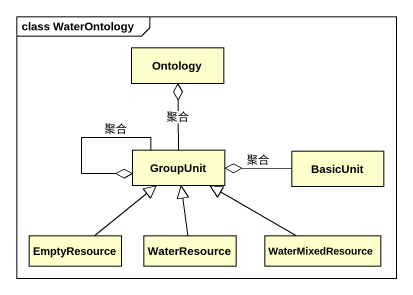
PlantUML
@startuml
mainframe class WaterOntology
hide circle
hide empty members
class Ontology
class GroupUnit
class BasicUnit
class EmptyResource
class WaterResource
class WaterMixedResource
GroupUnit -up-o Ontology : 聚合
GroupUnit --o GroupUnit : 聚合
BasicUnit -left-o GroupUnit : 聚合
EmptyResource -up-|> GroupUnit
WaterResource -up-|> GroupUnit
WaterMixedResource -left-|> GroupUnit
@enduml
